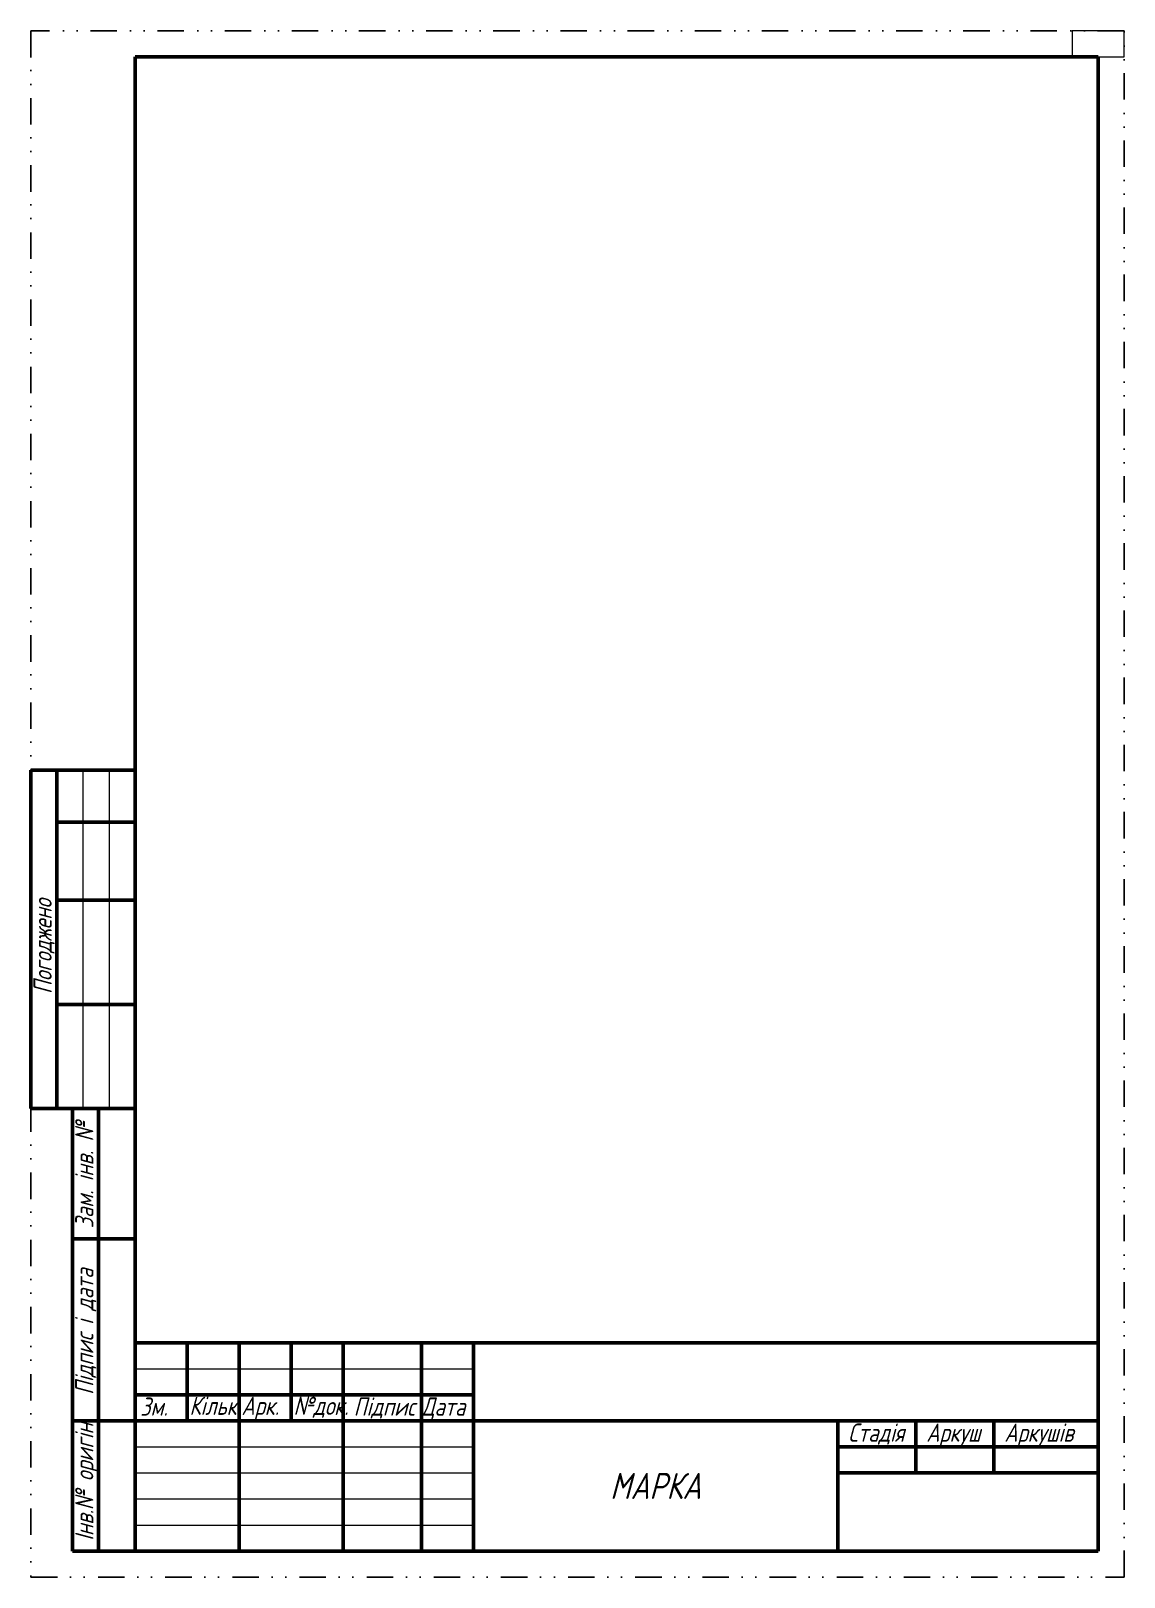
# Model space of a CAD drawing. Header units: millimetres. Extents: x 0 to 210, y 0 to 297.
import ezdxf

# ---------------------------------------------------------------- set-up
doc = ezdxf.new("R2010")
doc.units = ezdxf.units.MM
doc.header["$LTSCALE"] = 0.2
doc.linetypes.add('линия_сгибаX2', pattern=[63.5, 25.4, -12.7, 0, -12.7, 0, -12.7])
doc.layers.get('0').update_dxf_attribs({"lineweight": 50})
doc.layers.add('Формат чертежа', color=7, linetype='Continuous', lineweight=50)
doc.styles.add('основная надпись', font='isocpeur.ttf', dxfattribs={"width": 0.8, "oblique": 15, "height": 3.5})
doc.styles.add('стиль1', font='isocpeur.ttf', dxfattribs={"oblique": 15})

msp = doc.modelspace()

# ---------------------------------------------------------------- linework, layer by layer
at = {"layer": 'Формат чертежа', "linetype": 'линия_сгибаX2', "lineweight": -3}
for p, q in [((210, 297), (0, 297)), ((0, 297), (0, 0)), ((210, 0), (210, 297)), ((0, 0), (210, 0))]:
    msp.add_line(p, q, dxfattribs=at)
at = {"layer": 'Формат чертежа'}
for p, q in [((205, 292), (20, 292)), ((20, 292), (20, 45)), ((205, 45), (205, 292)), ((20, 155), (0, 155)), ((0, 155), (0, 90)), ((5, 155), (5, 90)), ((20, 145), (5, 145)), ((20, 90), (20, 136)), ((20, 130), (5, 130)), ((20, 110), (5, 110)), ((0, 90), (20, 90)), ((8, 65), (8, 90)), ((8, 90), (20, 90)), ((13, 5), (13, 90)), ((20, 5), (20, 90)), ((8, 30), (8, 65)), ((8, 65), (20, 65)), ((20, 60), (20, 5)), ((205, 45), (20, 45)), ((30, 30), (30, 45)), ((40, 5), (40, 45)), ((50, 45), (50, 30)), ((60, 5), (60, 45)), ((75, 5), (75, 45)), ((85, 5), (85, 45)), ((205, 5), (205, 45)), ((20, 35), (85, 35)), ((8, 5), (8, 30)), ((8, 30), (20, 30)), ((20, 30), (85, 30)), ((85, 30), (205, 30)), ((155, 5), (155, 30)), ((170, 20), (170, 30)), ((185, 20), (185, 30)), ((155, 25), (205, 25)), ((205, 20), (155, 20)), ((13, 5), (8, 5)), ((20, 5), (13, 5)), ((20, 5), (18, 5)), ((20, 5), (18, 5)), ((20, 5), (85, 5)), ((85, 5), (205, 5))]:
    msp.add_line(p, q, dxfattribs=at)
at = {"layer": 'Формат чертежа', "lineweight": 20}
for p, q in [((10, 155), (10, 90)), ((15, 155), (15, 90)), ((20, 40), (85, 40)), ((20, 25), (85, 25)), ((20, 20), (85, 20)), ((20, 15), (85, 15)), ((20, 10), (85, 10))]:
    msp.add_line(p, q, dxfattribs=at)
msp.add_lwpolyline([(200, 292), (210, 292), (210, 297), (200, 297)], close=True, dxfattribs=at)

# ---------------------------------------------------------------- texts
at = {"insert": (120, 17.5), "char_height": 5, "width": 70, "attachment_point": 5, "style": 'основная надпись'}
msp.add_mtext('МАРКА', dxfattribs=at)
at = {"layer": 'Формат чертежа', "oblique": 15, "width": 0.8}
for s, style, p in [('Погоджено', 'стиль1', (4, 112)), ('Зам. iнв. №', 'основная надпись', (12, 67)), ('Пiдпис i дата', 'основная надпись', (12, 35)), ('Iнв.№ оригiн.', 'основная надпись', (12, 7))]:
    msp.add_text(s, height=3.5, rotation=90, dxfattribs=dict(at, style=style)).set_placement(p)
at = {"layer": 'Формат чертежа', "style": 'основная надпись', "oblique": 15, "width": 0.8}
for s, p in [('Зм.', (21, 31)), ('Кільк', (30.45, 31.15)), ('Арк.', (40.45, 31.15)), ('№док.', (50.45, 31.15)), ('Пiдпис', (62, 31)), ('Дата', (75, 31)), ('Стадія', (157, 26)), ('Аркуш', (172, 26)), ('Аркушiв', (187, 26))]:
    msp.add_text(s, height=3.5, dxfattribs=at).set_placement(p)

doc.saveas('drawing.dxf')
